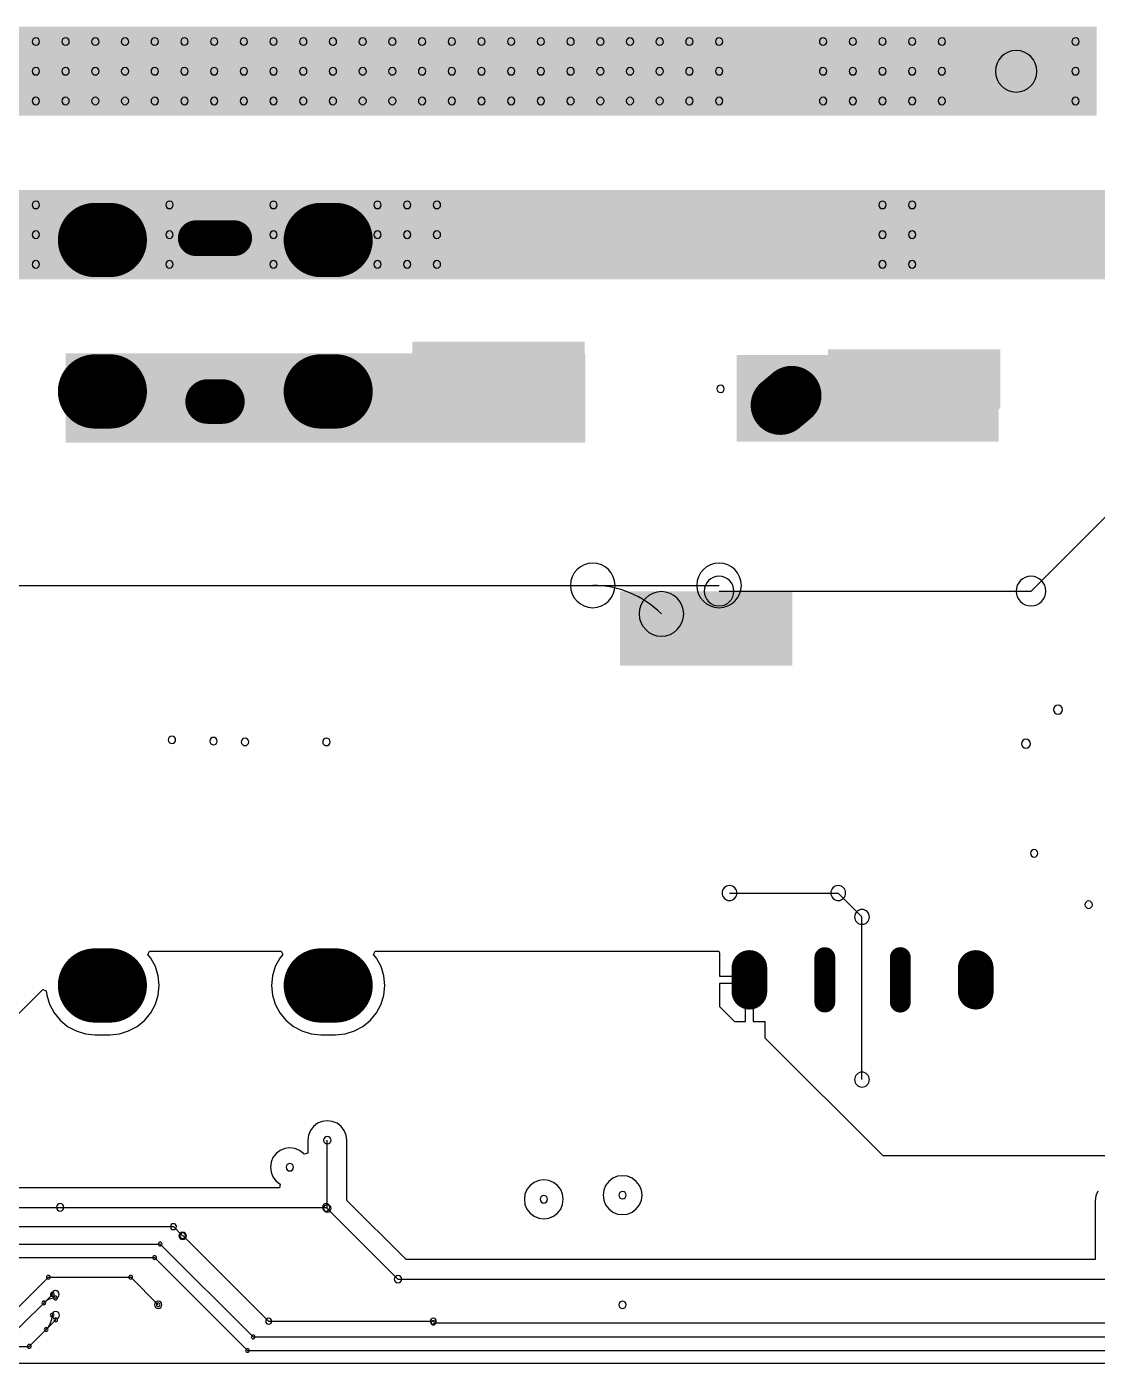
# Model space of a CAD drawing. Header units: inches. Extents: x 32166 to 34772, y 2386 to 4229.
# Drawn here: x 33902.7 to 34058.4, y 3573.2 to 3767.6 of the extents above; entities that cross this region are included whole.
import ezdxf

# ---------------------------------------------------------------- set-up
doc = ezdxf.new("R2010")
doc.units = ezdxf.units.IN
doc.header["$LTSCALE"] = 0.64311
doc.header["$MEASUREMENT"] = 0
for name, color, linetype in [('KEEPOUTLAYER', 6, 'CONTINUOUS'), ('MIDLAYER1', 16, 'CONTINUOUS'), ('MULTILAYER', 9, 'CONTINUOUS')]:
    doc.layers.add(name, color=color, linetype=linetype)

msp = doc.modelspace()

# ---------------------------------------------------------------- linework, layer by layer
at = {"layer": 'KEEPOUTLAYER'}
for p, q in [((34004.92, 3641.58), (34020.73, 3641.58)), ((34020.73, 3641.58), (34024.19, 3638.12)), ((34024.19, 3614.45), (34024.19, 3638.12)), ((32893.17, 3573.19), (34340.37, 3573.19))]:
    msp.add_line(p, q, dxfattribs=at)
for centre, start, end in [((34004.92, 3641.58), 0, 180), ((34004.92, 3641.58), 180, 0), ((34020.73, 3641.58), 0, 180), ((34020.73, 3641.58), 0, 180), ((34020.73, 3641.58), 180, 0), ((34020.73, 3641.58), 180, 0), ((34024.19, 3638.12), 0, 180), ((34024.19, 3638.12), 0, 180), ((34024.19, 3638.12), 180, 0), ((34024.19, 3638.12), 180, 0), ((34024.19, 3614.45), 0, 180), ((34024.19, 3614.45), 180, 0)]:
    msp.add_arc(centre, 1.08, start, end, dxfattribs=at)
at = {"layer": 'MIDLAYER1'}
for p, q in [((34048.77, 3685.51), (34066.7, 3703.44)), ((33851.73, 3686.33), (34003.41, 3686.33)), ((34003.41, 3685.51), (34048.77, 3685.51)), ((33920.32, 3632.66), (33920.55, 3633.15)), ((33920.76, 3632.12), (33920.32, 3632.66)), ((33920.55, 3633.15), (33939.73, 3633.15)), ((33921.42, 3630.88), (33920.76, 3632.12)), ((33939.52, 3632.12), (33938.86, 3630.88)), ((33939.96, 3632.66), (33939.52, 3632.12)), ((33939.73, 3633.15), (33939.96, 3632.66)), ((33953.15, 3632.66), (33953.39, 3633.15)), ((33953.59, 3632.12), (33953.15, 3632.66)), ((33953.39, 3633.15), (34003.37, 3633.15)), ((33954.25, 3630.88), (33953.59, 3632.12)), ((34003.37, 3633.15), (34003.49, 3632.85)), ((34003.49, 3632.85), (34003.49, 3632.85)), ((34003.49, 3632.85), (34003.49, 3632.85)), ((34003.49, 3632.85), (34003.49, 3629.51)), ((33921.83, 3629.54), (33921.42, 3630.88)), ((33921.97, 3628.14), (33921.83, 3629.54)), ((33938.45, 3629.54), (33938.31, 3628.14)), ((33938.86, 3630.88), (33938.45, 3629.54)), ((33954.66, 3629.54), (33954.25, 3630.88)), ((33954.8, 3628.14), (33954.66, 3629.54)), ((34003.49, 3629.51), (34007.81, 3629.51)), ((34007.81, 3629.51), (34007.81, 3628.96)), ((33876.71, 3599.21), (33905.04, 3627.54)), ((33905.04, 3627.54), (33905.56, 3627.35)), ((33921.83, 3626.74), (33921.97, 3628.14)), ((33938.31, 3628.14), (33938.45, 3626.74)), ((33954.66, 3626.74), (33954.8, 3628.14)), ((34007.26, 3628.41), (34003.49, 3628.41)), ((34003.49, 3628.41), (34003.49, 3625.07)), ((34007.26, 3622.91), (34007.26, 3628.41)), ((34007.81, 3628.96), (34008.36, 3628.96)), ((34008.36, 3628.96), (34008.36, 3622.91)), ((33905.56, 3627.35), (33905.62, 3626.74)), ((33905.62, 3626.74), (33906.03, 3625.4)), ((33921.42, 3625.4), (33921.83, 3626.74)), ((33938.45, 3626.74), (33938.86, 3625.4)), ((33954.25, 3625.4), (33954.66, 3626.74)), ((33906.03, 3625.4), (33906.69, 3624.16)), ((33906.69, 3624.16), (33907.58, 3623.08)), ((33919.87, 3623.08), (33920.76, 3624.16)), ((33920.76, 3624.16), (33921.42, 3625.4)), ((33938.86, 3625.4), (33939.52, 3624.16)), ((33939.52, 3624.16), (33940.41, 3623.08)), ((33952.7, 3623.08), (33953.59, 3624.16)), ((33953.59, 3624.16), (33954.25, 3625.4)), ((34003.49, 3625.07), (34005.65, 3622.91)), ((33907.58, 3623.08), (33908.66, 3622.18)), ((33908.66, 3622.18), (33909.9, 3621.52)), ((33917.54, 3621.52), (33918.78, 3622.18)), ((33918.78, 3622.18), (33919.87, 3623.08)), ((33940.41, 3623.08), (33941.5, 3622.18)), ((33941.5, 3622.18), (33942.73, 3621.52)), ((33950.38, 3621.52), (33951.62, 3622.18)), ((33951.62, 3622.18), (33952.7, 3623.08)), ((34005.65, 3622.91), (34007.26, 3622.91)), ((34008.36, 3622.91), (34009.97, 3622.91)), ((34009.97, 3622.91), (34009.97, 3622.91)), ((34009.97, 3622.91), (34009.97, 3622.91)), ((34009.97, 3622.91), (34010.06, 3622.88)), ((34010.06, 3622.88), (34010.06, 3620.54)), ((33909.9, 3621.52), (33911.25, 3621.12)), ((33911.25, 3621.12), (33912.64, 3620.98)), ((33912.64, 3620.98), (33914.8, 3620.98)), ((33914.8, 3620.98), (33916.2, 3621.12)), ((33916.2, 3621.12), (33917.54, 3621.52)), ((33942.73, 3621.52), (33944.08, 3621.12)), ((33944.08, 3621.12), (33945.48, 3620.98)), ((33945.48, 3620.98), (33947.64, 3620.98)), ((33947.64, 3620.98), (33949.03, 3621.12)), ((33949.03, 3621.12), (33950.38, 3621.52)), ((34010.06, 3620.54), (34027.21, 3603.39)), ((33945.01, 3608.09), (33944.42, 3607.64)), ((33945.69, 3608.37), (33945.01, 3608.09)), ((33946.43, 3608.46), (33945.69, 3608.37)), ((33947.16, 3608.37), (33946.43, 3608.46)), ((33947.84, 3608.09), (33947.16, 3608.37)), ((33948.43, 3607.64), (33947.84, 3608.09)), ((33943.69, 3606.37), (33943.59, 3605.63)), ((33943.97, 3607.05), (33943.69, 3606.37)), ((33944.42, 3607.64), (33943.97, 3607.05)), ((33948.88, 3607.05), (33948.43, 3607.64)), ((33949.16, 3606.37), (33948.88, 3607.05)), ((33949.26, 3605.63), (33949.16, 3606.37)), ((33940.25, 3604.44), (33939.57, 3604.15)), ((33940.98, 3604.53), (33940.25, 3604.44)), ((33941.72, 3604.44), (33940.98, 3604.53)), ((33942.4, 3604.15), (33941.72, 3604.44)), ((33943.59, 3605.63), (33943.59, 3603.76)), ((33946.43, 3595.71), (33946.43, 3605.63)), ((33949.26, 3596.88), (33949.26, 3605.63)), ((33938.25, 3602.43), (33938.15, 3601.7)), ((33938.53, 3603.12), (33938.25, 3602.43)), ((33938.98, 3603.7), (33938.53, 3603.12)), ((33939.57, 3604.15), (33938.98, 3603.7)), ((33942.99, 3603.7), (33942.4, 3604.15)), ((33943.07, 3603.59), (33942.99, 3603.7)), ((33943.59, 3603.76), (33943.07, 3603.59)), ((34027.21, 3603.39), (34090.07, 3603.39)), ((33938.15, 3601.7), (33938.25, 3600.97)), ((33938.25, 3600.97), (33938.53, 3600.29)), ((33988.63, 3600.38), (33987.95, 3600.09)), ((33989.37, 3600.47), (33988.63, 3600.38)), ((33990.1, 3600.38), (33989.37, 3600.47)), ((33990.78, 3600.09), (33990.1, 3600.38)), ((33939.48, 3598.7), (33887.48, 3598.7)), ((33938.53, 3600.29), (33938.98, 3599.7)), ((33938.98, 3599.7), (33939.57, 3599.25)), ((33939.59, 3599.24), (33939.48, 3598.7)), ((33939.57, 3599.25), (33939.59, 3599.24)), ((33975.47, 3598.45), (33975.18, 3597.77)), ((33975.92, 3599.04), (33975.47, 3598.45)), ((33976.5, 3599.49), (33975.92, 3599.04)), ((33977.19, 3599.77), (33976.5, 3599.49)), ((33977.92, 3599.87), (33977.19, 3599.77)), ((33978.65, 3599.77), (33977.92, 3599.87)), ((33979.34, 3599.49), (33978.65, 3599.77)), ((33979.92, 3599.04), (33979.34, 3599.49)), ((33980.37, 3598.45), (33979.92, 3599.04)), ((33980.65, 3597.77), (33980.37, 3598.45)), ((33986.63, 3598.37), (33986.53, 3597.64)), ((33986.91, 3599.06), (33986.63, 3598.37)), ((33987.36, 3599.64), (33986.91, 3599.06)), ((33987.95, 3600.09), (33987.36, 3599.64)), ((33991.37, 3599.64), (33990.78, 3600.09)), ((33991.82, 3599.06), (33991.37, 3599.64)), ((33992.1, 3598.37), (33991.82, 3599.06)), ((33992.2, 3597.64), (33992.1, 3598.37)), ((33957.88, 3588.26), (33949.26, 3596.88)), ((33975.18, 3597.77), (33975.09, 3597.04)), ((33975.09, 3597.04), (33975.18, 3596.3)), ((33980.75, 3597.04), (33980.65, 3597.77)), ((33980.65, 3596.3), (33980.75, 3597.04)), ((33986.53, 3597.64), (33986.63, 3596.91)), ((33986.63, 3596.91), (33986.91, 3596.22)), ((33991.82, 3596.22), (33992.1, 3596.91)), ((33992.1, 3596.91), (33992.2, 3597.64)), ((34058.21, 3597.55), (34058.12, 3596.82)), ((34058.12, 3596.82), (34058.12, 3591.46)), ((34058.5, 3598.24), (34058.21, 3597.55)), ((33884.65, 3595.87), (33907.59, 3595.87)), ((33907.59, 3595.87), (33946.26, 3595.87)), ((33946.26, 3595.87), (33946.43, 3595.71)), ((33946.43, 3595.71), (33956.71, 3585.43)), ((33975.18, 3596.3), (33975.47, 3595.62)), ((33975.47, 3595.62), (33975.92, 3595.03)), ((33975.92, 3595.03), (33976.5, 3594.58)), ((33976.5, 3594.58), (33977.19, 3594.3)), ((33978.65, 3594.3), (33979.34, 3594.58)), ((33979.34, 3594.58), (33979.92, 3595.03)), ((33979.92, 3595.03), (33980.37, 3595.62)), ((33980.37, 3595.62), (33980.65, 3596.3)), ((33986.91, 3596.22), (33987.36, 3595.64)), ((33987.36, 3595.64), (33987.95, 3595.19)), ((33987.95, 3595.19), (33988.63, 3594.9)), ((33988.63, 3594.9), (33989.37, 3594.81)), ((33989.37, 3594.81), (33990.1, 3594.9)), ((33990.1, 3594.9), (33990.78, 3595.19)), ((33990.78, 3595.19), (33991.37, 3595.64)), ((33991.37, 3595.64), (33991.82, 3596.22)), ((33832.68, 3593.06), (33924.05, 3593.06)), ((33924.05, 3593.06), (33925.39, 3591.72)), ((33977.19, 3594.3), (33977.92, 3594.2)), ((33977.92, 3594.2), (33978.65, 3594.3)), ((33925.43, 3591.77), (33937.9, 3579.3)), ((34058.12, 3591.46), (34058.12, 3590.19)), ((33831.48, 3590.53), (33922.13, 3590.53)), ((33922.13, 3590.53), (33935.64, 3577.02)), ((34058.12, 3590.19), (34058.12, 3588.26)), ((33830.67, 3588.56), (33921.32, 3588.56)), ((33921.32, 3588.56), (33934.83, 3575.06)), ((34058.12, 3588.26), (33957.88, 3588.26)), ((33900.22, 3580.06), (33905.86, 3585.7)), ((33905.86, 3585.7), (33917.84, 3585.7)), ((33917.84, 3585.7), (33921.84, 3581.7)), ((33956.71, 3585.43), (34069.94, 3585.43)), ((33900.84, 3577.61), (33906.44, 3583.21)), ((33903.09, 3575.65), (33906.94, 3579.5)), ((33937.9, 3579.3), (33961.85, 3579.3)), ((33961.85, 3579.08), (34228.11, 3579.08)), ((33935.64, 3577.02), (34065.31, 3577.02)), ((33782.47, 3575.65), (33903.09, 3575.65)), ((33934.83, 3575.06), (34239.77, 3575.06))]:
    msp.add_line(p, q, dxfattribs=at)
for points, const_width in [([(33912.64, 3736.57), (33914.8, 3736.57)], 10.8), ([(33945.48, 3736.57), (33947.64, 3736.57)], 10.8), ([(33932.9, 3736.83), (33927.29, 3736.83)], 5.18), ([(33912.64, 3714.54), (33914.8, 3714.54)], 10.8), ([(33945.48, 3714.54), (33947.64, 3714.54)], 10.8), ([(34013.98, 3713.93), (34012.32, 3712.54)], 8.64), ([(33931.18, 3713.07), (33929.02, 3713.07)], 6.48), ([(33912.64, 3628.14), (33914.8, 3628.14)], 10.8), ([(33945.48, 3628.14), (33947.64, 3628.14)], 10.8), ([(34018.79, 3632.2), (34018.79, 3625.72)], 3.02), ([(34029.76, 3632.2), (34029.76, 3625.72)], 3.02), ([(34007.81, 3630.69), (34007.81, 3627.23)], 5.18), ([(34040.73, 3630.69), (34040.73, 3627.23)], 5.18)]:
    msp.add_lwpolyline(points, dxfattribs=dict(at, const_width=const_width))
for points, const_width in [([(33915.34, 3736.57, 1), (33909.94, 3736.57, 1)], 5.4), ([(33917.5, 3736.57, 1), (33912.1, 3736.57, 1)], 5.4), ([(33948.18, 3736.57, 1), (33942.78, 3736.57, 1)], 5.4), ([(33950.34, 3736.57, 1), (33944.94, 3736.57, 1)], 5.4), ([(33927.29, 3738.13, 1), (33927.29, 3735.54, 1)], 2.59), ([(33932.9, 3738.13, 1), (33932.9, 3735.54, 1)], 2.59), ([(33915.34, 3714.54, 1), (33909.94, 3714.54, 1)], 5.4), ([(33917.5, 3714.54, 1), (33912.1, 3714.54, 1)], 5.4), ([(33948.18, 3714.54, 1), (33942.78, 3714.54, 1)], 5.4), ([(33950.34, 3714.54, 1), (33944.94, 3714.54, 1)], 5.4), ([(34012.59, 3715.59, 1), (34015.37, 3712.28, 1)], 4.32), ([(33929.02, 3714.69, 1), (33929.02, 3711.45, 1)], 3.24), ([(33931.18, 3714.69, 1), (33931.18, 3711.45, 1)], 3.24), ([(34010.93, 3714.2, 1), (34013.71, 3710.89, 1)], 4.32), ([(33915.34, 3628.14, 1), (33909.94, 3628.14, 1)], 5.4), ([(33917.5, 3628.14, 1), (33912.1, 3628.14, 1)], 5.4), ([(33948.18, 3628.14, 1), (33942.78, 3628.14, 1)], 5.4), ([(33950.34, 3628.14, 1), (33944.94, 3628.14, 1)], 5.4), ([(34018.03, 3632.2, 1), (34019.54, 3632.2, 1)], 1.51), ([(34029, 3632.2, 1), (34030.52, 3632.2, 1)], 1.51), ([(34006.52, 3630.69, 1), (34009.11, 3630.69, 1)], 2.59), ([(34039.44, 3630.69, 1), (34042.03, 3630.69, 1)], 2.59), ([(34006.52, 3627.23, 1), (34009.11, 3627.23, 1)], 2.59), ([(34039.44, 3627.23, 1), (34042.03, 3627.23, 1)], 2.59), ([(34018.03, 3625.72, 1), (34019.54, 3625.72, 1)], 1.51), ([(34029, 3625.72, 1), (34030.52, 3625.72, 1)], 1.51)]:
    msp.add_lwpolyline(points, format="xyb", close=True, dxfattribs=dict(at, const_width=const_width))
for centre, radius, start, end in [((33904.05, 3765.43), 0.54, 0, 180), ((33908.37, 3765.43), 0.54, 0, 180), ((33912.69, 3765.43), 0.54, 0, 180), ((33917.01, 3765.43), 0.54, 0, 180), ((33921.33, 3765.43), 0.54, 0, 180), ((33925.65, 3765.43), 0.54, 0, 180), ((33929.97, 3765.43), 0.54, 0, 180), ((33934.29, 3765.43), 0.54, 0, 180), ((33938.61, 3765.43), 0.54, 0, 180), ((33942.93, 3765.43), 0.54, 0, 180), ((33947.25, 3765.43), 0.54, 0, 180), ((33951.57, 3765.43), 0.54, 0, 180), ((33955.89, 3765.43), 0.54, 0, 180), ((33960.21, 3765.43), 0.54, 0, 180), ((33964.53, 3765.43), 0.54, 0, 180), ((33968.85, 3765.43), 0.54, 0, 180), ((33973.17, 3765.43), 0.54, 0, 180), ((33977.49, 3765.43), 0.54, 0, 180), ((33981.81, 3765.43), 0.54, 0, 180), ((33986.13, 3765.43), 0.54, 0, 180), ((33990.45, 3765.43), 0.54, 0, 180), ((33994.77, 3765.43), 0.54, 0, 180), ((33999.09, 3765.43), 0.54, 0, 180), ((34003.41, 3765.43), 0.54, 0, 180), ((34018.53, 3765.43), 0.54, 0, 180), ((34022.85, 3765.43), 0.54, 0, 180), ((34027.17, 3765.43), 0.54, 0, 180), ((34031.49, 3765.43), 0.54, 0, 180), ((34035.81, 3765.43), 0.54, 0, 180), ((34055.25, 3765.43), 0.54, 0, 180), ((33904.05, 3765.43), 0.54, 180, 0), ((33908.37, 3765.43), 0.54, 180, 0), ((33912.69, 3765.43), 0.54, 180, 0), ((33917.01, 3765.43), 0.54, 180, 0), ((33921.33, 3765.43), 0.54, 180, 0), ((33925.65, 3765.43), 0.54, 180, 0), ((33929.97, 3765.43), 0.54, 180, 0), ((33934.29, 3765.43), 0.54, 180, 0), ((33938.61, 3765.43), 0.54, 180, 0), ((33942.93, 3765.43), 0.54, 180, 0), ((33947.25, 3765.43), 0.54, 180, 0), ((33951.57, 3765.43), 0.54, 180, 0), ((33955.89, 3765.43), 0.54, 180, 0), ((33960.21, 3765.43), 0.54, 180, 0), ((33964.53, 3765.43), 0.54, 180, 0), ((33968.85, 3765.43), 0.54, 180, 0), ((33973.17, 3765.43), 0.54, 180, 0), ((33977.49, 3765.43), 0.54, 180, 0), ((33981.81, 3765.43), 0.54, 180, 0), ((33986.13, 3765.43), 0.54, 180, 0), ((33990.45, 3765.43), 0.54, 180, 0), ((33994.77, 3765.43), 0.54, 180, 0), ((33999.09, 3765.43), 0.54, 180, 0), ((34003.41, 3765.43), 0.54, 180, 0), ((34018.53, 3765.43), 0.54, 180, 0), ((34022.85, 3765.43), 0.54, 180, 0), ((34027.17, 3765.43), 0.54, 180, 0), ((34031.49, 3765.43), 0.54, 180, 0), ((34035.81, 3765.43), 0.54, 180, 0), ((34046.61, 3761.11), 3.02, 0, 180), ((34055.25, 3765.43), 0.54, 180, 0), ((33904.05, 3761.11), 0.54, 0, 180), ((33908.37, 3761.11), 0.54, 0, 180), ((33912.69, 3761.11), 0.54, 0, 180), ((33917.01, 3761.11), 0.54, 0, 180), ((33921.33, 3761.11), 0.54, 0, 180), ((33925.65, 3761.11), 0.54, 0, 180), ((33929.97, 3761.11), 0.54, 0, 180), ((33934.29, 3761.11), 0.54, 0, 180), ((33938.61, 3761.11), 0.54, 0, 180), ((33942.93, 3761.11), 0.54, 0, 180), ((33947.25, 3761.11), 0.54, 0, 180), ((33951.57, 3761.11), 0.54, 0, 180), ((33955.89, 3761.11), 0.54, 0, 180), ((33960.21, 3761.11), 0.54, 0, 180), ((33964.53, 3761.11), 0.54, 0, 180), ((33968.85, 3761.11), 0.54, 0, 180), ((33973.17, 3761.11), 0.54, 0, 180), ((33977.49, 3761.11), 0.54, 0, 180), ((33981.81, 3761.11), 0.54, 0, 180), ((33986.13, 3761.11), 0.54, 0, 180), ((33990.45, 3761.11), 0.54, 0, 180), ((33994.77, 3761.11), 0.54, 0, 180), ((33999.09, 3761.11), 0.54, 0, 180), ((34003.41, 3761.11), 0.54, 0, 180), ((34018.53, 3761.11), 0.54, 0, 180), ((34022.85, 3761.11), 0.54, 0, 180), ((34027.17, 3761.11), 0.54, 0, 180), ((34031.49, 3761.11), 0.54, 0, 180), ((34035.81, 3761.11), 0.54, 0, 180), ((34055.25, 3761.11), 0.54, 0, 180), ((33904.05, 3761.11), 0.54, 180, 0), ((33908.37, 3761.11), 0.54, 180, 0), ((33912.69, 3761.11), 0.54, 180, 0), ((33917.01, 3761.11), 0.54, 180, 0), ((33921.33, 3761.11), 0.54, 180, 0), ((33925.65, 3761.11), 0.54, 180, 0), ((33929.97, 3761.11), 0.54, 180, 0), ((33934.29, 3761.11), 0.54, 180, 0), ((33938.61, 3761.11), 0.54, 180, 0), ((33942.93, 3761.11), 0.54, 180, 0), ((33947.25, 3761.11), 0.54, 180, 0), ((33951.57, 3761.11), 0.54, 180, 0), ((33955.89, 3761.11), 0.54, 180, 0), ((33960.21, 3761.11), 0.54, 180, 0), ((33964.53, 3761.11), 0.54, 180, 0), ((33968.85, 3761.11), 0.54, 180, 0), ((33973.17, 3761.11), 0.54, 180, 0), ((33977.49, 3761.11), 0.54, 180, 0), ((33981.81, 3761.11), 0.54, 180, 0), ((33986.13, 3761.11), 0.54, 180, 0), ((33990.45, 3761.11), 0.54, 180, 0), ((33994.77, 3761.11), 0.54, 180, 0), ((33999.09, 3761.11), 0.54, 180, 0), ((34003.41, 3761.11), 0.54, 180, 0), ((34018.53, 3761.11), 0.54, 180, 0), ((34022.85, 3761.11), 0.54, 180, 0), ((34027.17, 3761.11), 0.54, 180, 0), ((34031.49, 3761.11), 0.54, 180, 0), ((34035.81, 3761.11), 0.54, 180, 0), ((34046.61, 3761.11), 3.02, 180, 0), ((34055.25, 3761.11), 0.54, 180, 0), ((33904.05, 3756.79), 0.54, 0, 180), ((33904.05, 3756.79), 0.54, 180, 0), ((33908.37, 3756.79), 0.54, 0, 180), ((33908.37, 3756.79), 0.54, 180, 0), ((33912.69, 3756.79), 0.54, 0, 180), ((33912.69, 3756.79), 0.54, 180, 0), ((33917.01, 3756.79), 0.54, 0, 180), ((33917.01, 3756.79), 0.54, 180, 0), ((33921.33, 3756.79), 0.54, 0, 180), ((33921.33, 3756.79), 0.54, 180, 0), ((33925.65, 3756.79), 0.54, 0, 180), ((33925.65, 3756.79), 0.54, 180, 0), ((33929.97, 3756.79), 0.54, 0, 180), ((33929.97, 3756.79), 0.54, 180, 0), ((33934.29, 3756.79), 0.54, 0, 180), ((33934.29, 3756.79), 0.54, 180, 0), ((33938.61, 3756.79), 0.54, 0, 180), ((33938.61, 3756.79), 0.54, 180, 0), ((33942.93, 3756.79), 0.54, 0, 180), ((33942.93, 3756.79), 0.54, 180, 0), ((33947.25, 3756.79), 0.54, 0, 180), ((33947.25, 3756.79), 0.54, 180, 0), ((33951.57, 3756.79), 0.54, 0, 180), ((33951.57, 3756.79), 0.54, 180, 0), ((33955.89, 3756.79), 0.54, 0, 180), ((33955.89, 3756.79), 0.54, 180, 0), ((33960.21, 3756.79), 0.54, 0, 180), ((33960.21, 3756.79), 0.54, 180, 0), ((33964.53, 3756.79), 0.54, 0, 180), ((33964.53, 3756.79), 0.54, 180, 0), ((33968.85, 3756.79), 0.54, 0, 180), ((33968.85, 3756.79), 0.54, 180, 0), ((33973.17, 3756.79), 0.54, 0, 180), ((33973.17, 3756.79), 0.54, 180, 0), ((33977.49, 3756.79), 0.54, 0, 180), ((33977.49, 3756.79), 0.54, 180, 0), ((33981.81, 3756.79), 0.54, 0, 180), ((33981.81, 3756.79), 0.54, 180, 0), ((33986.13, 3756.79), 0.54, 0, 180), ((33986.13, 3756.79), 0.54, 180, 0), ((33990.45, 3756.79), 0.54, 0, 180), ((33990.45, 3756.79), 0.54, 180, 0), ((33994.77, 3756.79), 0.54, 0, 180), ((33994.77, 3756.79), 0.54, 180, 0), ((33999.09, 3756.79), 0.54, 0, 180), ((33999.09, 3756.79), 0.54, 180, 0), ((34003.41, 3756.79), 0.54, 0, 180), ((34003.41, 3756.79), 0.54, 180, 0), ((34018.53, 3756.79), 0.54, 0, 180), ((34018.53, 3756.79), 0.54, 180, 0), ((34022.85, 3756.79), 0.54, 0, 180), ((34022.85, 3756.79), 0.54, 180, 0), ((34027.17, 3756.79), 0.54, 0, 180), ((34027.17, 3756.79), 0.54, 180, 0), ((34031.49, 3756.79), 0.54, 0, 180), ((34031.49, 3756.79), 0.54, 180, 0), ((34035.81, 3756.79), 0.54, 0, 180), ((34035.81, 3756.79), 0.54, 180, 0), ((34055.25, 3756.79), 0.54, 0, 180), ((34055.25, 3756.79), 0.54, 180, 0), ((33904.05, 3741.67), 0.54, 0, 180), ((33923.49, 3741.67), 0.54, 0, 180), ((33938.61, 3741.67), 0.54, 0, 180), ((33953.73, 3741.67), 0.54, 0, 180), ((33958.05, 3741.67), 0.54, 0, 180), ((33962.37, 3741.67), 0.54, 0, 180), ((34027.17, 3741.67), 0.54, 0, 180), ((34031.49, 3741.67), 0.54, 0, 180), ((33904.05, 3741.67), 0.54, 180, 0), ((33923.49, 3741.67), 0.54, 180, 0), ((33938.61, 3741.67), 0.54, 180, 0), ((33953.73, 3741.67), 0.54, 180, 0), ((33958.05, 3741.67), 0.54, 180, 0), ((33962.37, 3741.67), 0.54, 180, 0), ((34027.17, 3741.67), 0.54, 180, 0), ((34031.49, 3741.67), 0.54, 180, 0), ((33904.05, 3737.35), 0.54, 0, 180), ((33904.05, 3737.35), 0.54, 180, 0), ((33923.49, 3737.35), 0.54, 0, 180), ((33923.49, 3737.35), 0.54, 180, 0), ((33938.61, 3737.35), 0.54, 0, 180), ((33938.61, 3737.35), 0.54, 180, 0), ((33953.73, 3737.35), 0.54, 0, 180), ((33953.73, 3737.35), 0.54, 180, 0), ((33958.05, 3737.35), 0.54, 0, 180), ((33958.05, 3737.35), 0.54, 180, 0), ((33962.37, 3737.35), 0.54, 0, 180), ((33962.37, 3737.35), 0.54, 180, 0), ((34027.17, 3737.35), 0.54, 0, 180), ((34027.17, 3737.35), 0.54, 180, 0), ((34031.49, 3737.35), 0.54, 0, 180), ((34031.49, 3737.35), 0.54, 180, 0), ((33904.05, 3733.03), 0.54, 0, 180), ((33904.05, 3733.03), 0.54, 180, 0), ((33923.49, 3733.03), 0.54, 0, 180), ((33923.49, 3733.03), 0.54, 180, 0), ((33938.61, 3733.03), 0.54, 0, 180), ((33938.61, 3733.03), 0.54, 180, 0), ((33953.73, 3733.03), 0.54, 0, 180), ((33953.73, 3733.03), 0.54, 180, 0), ((33958.05, 3733.03), 0.54, 0, 180), ((33958.05, 3733.03), 0.54, 180, 0), ((33962.37, 3733.03), 0.54, 0, 180), ((33962.37, 3733.03), 0.54, 180, 0), ((34027.17, 3733.03), 0.54, 0, 180), ((34027.17, 3733.03), 0.54, 180, 0), ((34031.49, 3733.03), 0.54, 0, 180), ((34031.49, 3733.03), 0.54, 180, 0), ((34003.62, 3714.93), 0.54, 0, 180), ((34003.62, 3714.93), 0.54, 180, 0), ((33985.04, 3686.33), 3.24, 0, 180), ((34003.41, 3686.33), 3.24, 0, 180), ((33985.04, 3686.33), 3.24, 180, 0), ((33985.04, 3672.21), 14.12, 45, 90), ((34003.41, 3686.33), 3.24, 180, 0), ((34003.41, 3685.51), 2.16, 0, 180), ((34048.77, 3685.51), 2.16, 0, 180), ((34048.77, 3685.51), 2.16, 0, 180), ((33995.02, 3682.19), 3.24, 0, 180), ((34003.41, 3685.51), 2.16, 180, 0), ((34048.77, 3685.51), 2.16, 180, 0), ((34048.77, 3685.51), 2.16, 180, 0), ((33995.02, 3682.19), 3.24, 180, 0), ((34052.7, 3668.27), 0.648, 0, 180), ((34052.7, 3668.27), 0.648, 180, 0), ((33923.83, 3663.87), 0.54, 0, 180), ((33923.83, 3663.87), 0.54, 180, 0), ((33929.88, 3663.69), 0.54, 0, 180), ((33929.88, 3663.69), 0.54, 180, 0), ((33934.46, 3663.56), 0.54, 0, 180), ((33934.46, 3663.56), 0.54, 180, 0), ((33946.3, 3663.56), 0.54, 0, 180), ((33946.3, 3663.56), 0.54, 180, 0), ((34048.03, 3663.3), 0.648, 0, 180), ((34048.03, 3663.3), 0.648, 180, 0), ((34049.24, 3647.36), 0.54, 0, 180), ((34049.24, 3647.36), 0.54, 180, 0), ((34057.15, 3639.89), 0.54, 0, 180), ((34057.15, 3639.89), 0.54, 180, 0), ((33946.43, 3605.63), 0.54, 0, 180), ((33946.43, 3605.63), 0.54, 0, 180), ((33946.43, 3605.63), 0.54, 180, 0), ((33946.43, 3605.63), 0.54, 180, 0), ((33940.98, 3601.7), 0.54, 0, 180), ((33940.98, 3601.7), 0.54, 180, 0), ((33907.59, 3595.87), 0.54, 0, 180), ((33907.59, 3595.87), 0.54, 0, 180), ((33946.26, 3595.87), 0.54, 0, 180), ((33946.26, 3595.87), 0.54, 0, 180), ((33977.92, 3597.04), 0.54, 0, 180), ((33977.92, 3597.04), 0.54, 180, 0), ((33989.37, 3597.64), 0.54, 0, 180), ((33989.37, 3597.64), 0.54, 180, 0), ((33907.59, 3595.87), 0.54, 180, 0), ((33907.59, 3595.87), 0.54, 180, 0), ((33946.26, 3595.87), 0.54, 180, 0), ((33946.26, 3595.87), 0.54, 180, 0), ((33946.43, 3595.71), 0.54, 0, 180), ((33946.43, 3595.71), 0.54, 0, 180), ((33946.43, 3595.71), 0.54, 0, 180), ((33946.43, 3595.71), 0.54, 180, 0), ((33946.43, 3595.71), 0.54, 180, 0), ((33946.43, 3595.71), 0.54, 180, 0), ((33924.05, 3593.06), 0.432, 0, 180), ((33924.05, 3593.06), 0.432, 0, 180), ((33924.05, 3593.06), 0.432, 180, 0), ((33924.05, 3593.06), 0.432, 180, 0), ((33922.13, 3590.53), 0.274, 0, 180), ((33922.13, 3590.53), 0.274, 0, 180), ((33925.39, 3591.72), 0.54, 0, 180), ((33925.39, 3591.72), 0.54, 180, 0), ((33925.39, 3591.72), 0.432, 0, 180), ((33925.39, 3591.72), 0.432, 180, 0), ((33925.43, 3591.77), 0.432, 0, 180), ((33925.43, 3591.77), 0.432, 180, 0), ((33921.32, 3588.56), 0.274, 0, 180), ((33921.32, 3588.56), 0.274, 0, 180), ((33922.13, 3590.53), 0.274, 180, 0), ((33922.13, 3590.53), 0.274, 180, 0), ((33921.32, 3588.56), 0.274, 180, 0), ((33921.32, 3588.56), 0.274, 180, 0), ((33905.86, 3585.7), 0.274, 0, 180), ((33905.86, 3585.7), 0.274, 0, 180), ((33905.86, 3585.7), 0.274, 180, 0), ((33905.86, 3585.7), 0.274, 180, 0), ((33917.84, 3585.7), 0.274, 0, 180), ((33917.84, 3585.7), 0.274, 0, 180), ((33917.84, 3585.7), 0.274, 180, 0), ((33917.84, 3585.7), 0.274, 180, 0), ((33956.71, 3585.43), 0.54, 0, 180), ((33956.71, 3585.43), 0.54, 0, 180), ((33956.71, 3585.43), 0.54, 180, 0), ((33956.71, 3585.43), 0.54, 180, 0), ((33906.44, 3583.21), 0.274, 0, 180), ((33906.44, 3583.21), 0.274, 180, 0), ((33906.9, 3583.21), 0.54, 0, 180), ((33906.9, 3583.21), 0.54, 180, 0), ((33906.9, 3582.68), 0.274, 0, 180), ((33906.9, 3582.68), 0.274, 0, 180), ((33905.21, 3581.98), 0.274, 0, 180), ((33905.21, 3581.98), 0.274, 0, 180), ((33905.21, 3581.98), 0.274, 180, 0), ((33905.21, 3581.98), 0.274, 180, 0), ((33906.9, 3580.29), 2.39, 90.0002, 135.0002), ((33906.9, 3580.29), 2.39, 90.0002, 135.0002), ((33906.9, 3582.68), 0.274, 180, 0), ((33906.9, 3582.68), 0.274, 180, 0), ((33921.84, 3581.7), 0.54, 0, 180), ((33921.84, 3581.7), 0.54, 180, 0), ((33921.84, 3581.7), 0.274, 0, 180), ((33921.84, 3581.7), 0.274, 180, 0), ((33989.36, 3581.7), 0.54, 0, 180), ((33989.36, 3581.7), 0.54, 180, 0), ((33903.46, 3580.19), 2.95, 315.0001, 0.0001), ((33903.46, 3580.19), 2.95, 315.0001, 0.0001), ((33906.41, 3580.19), 0.274, 0, 180), ((33906.41, 3580.19), 0.274, 0, 180), ((33906.41, 3580.19), 0.274, 180, 0), ((33906.41, 3580.19), 0.274, 180, 0), ((33906.94, 3580.19), 0.54, 0, 180), ((33906.94, 3580.19), 0.54, 180, 0), ((33906.94, 3579.5), 0.274, 0, 180), ((33906.94, 3579.5), 0.274, 180, 0), ((33937.9, 3579.3), 0.432, 0, 180), ((33937.9, 3579.3), 0.432, 0, 180), ((33937.9, 3579.3), 0.432, 180, 0), ((33937.9, 3579.3), 0.432, 180, 0), ((33961.85, 3579.3), 0.432, 0, 180), ((33961.85, 3579.3), 0.432, 180, 0), ((33961.85, 3579.08), 0.324, 0, 180), ((33961.85, 3579.08), 0.324, 180, 0), ((33905.55, 3578.1), 0.274, 0, 180), ((33905.55, 3578.1), 0.274, 0, 180), ((33905.55, 3578.1), 0.274, 180, 0), ((33905.55, 3578.1), 0.274, 180, 0), ((33935.64, 3577.02), 0.274, 0, 180), ((33935.64, 3577.02), 0.274, 0, 180), ((33935.64, 3577.02), 0.274, 180, 0), ((33935.64, 3577.02), 0.274, 180, 0), ((33903.09, 3575.65), 0.274, 0, 180), ((33903.09, 3575.65), 0.274, 0, 180), ((33903.09, 3575.65), 0.274, 180, 0), ((33903.09, 3575.65), 0.274, 180, 0), ((33934.83, 3575.06), 0.274, 0, 180), ((33934.83, 3575.06), 0.274, 0, 180), ((33934.83, 3575.06), 0.274, 180, 0), ((33934.83, 3575.06), 0.274, 180, 0)]:
    msp.add_arc(centre, radius, start, end, dxfattribs=at)
for points in [[(33618.93, 3754.63), (34058.31, 3754.63), (33618.93, 3767.59), (34058.31, 3767.59)], [(33519.57, 3730.87), (34104.93, 3730.87), (33519.57, 3743.83), (34104.93, 3743.83)], [(33983.84, 3721.76), (33958.78, 3721.76), (33983.84, 3710.96), (33958.78, 3710.96)], [(33908.37, 3707.11), (33983.97, 3707.11), (33908.37, 3720.07), (33983.97, 3720.07)], [(34005.96, 3707.24), (34044.06, 3707.24), (34005.96, 3719.85), (34044.06, 3719.85)], [(34044.32, 3720.68), (34019.26, 3720.68), (34044.32, 3712.04), (34019.26, 3712.04)], [(33989.02, 3674.67), (34014.08, 3674.67), (33989.02, 3685.47), (34014.08, 3685.47)]]:
    msp.add_solid(points, dxfattribs=at)
at = {"layer": 'MULTILAYER'}
for points, const_width in [([(33912.64, 3736.57), (33914.8, 3736.57)], 10.8), ([(33945.48, 3736.57), (33947.64, 3736.57)], 10.8), ([(33932.9, 3736.83), (33927.29, 3736.83)], 5.18), ([(33912.64, 3714.54), (33914.8, 3714.54)], 10.8), ([(33945.48, 3714.54), (33947.64, 3714.54)], 10.8), ([(34013.98, 3713.93), (34012.32, 3712.54)], 8.64), ([(33931.18, 3713.07), (33929.02, 3713.07)], 6.48), ([(33912.64, 3628.14), (33914.8, 3628.14)], 10.8), ([(33945.48, 3628.14), (33947.64, 3628.14)], 10.8), ([(34018.79, 3632.2), (34018.79, 3625.72)], 3.02), ([(34029.76, 3632.2), (34029.76, 3625.72)], 3.02), ([(34007.81, 3630.69), (34007.81, 3627.23)], 5.18), ([(34040.73, 3630.69), (34040.73, 3627.23)], 5.18)]:
    msp.add_lwpolyline(points, dxfattribs=dict(at, const_width=const_width))
for points, const_width in [([(33915.34, 3736.57, 1), (33909.94, 3736.57, 1)], 5.4), ([(33917.5, 3736.57, 1), (33912.1, 3736.57, 1)], 5.4), ([(33948.18, 3736.57, 1), (33942.78, 3736.57, 1)], 5.4), ([(33950.34, 3736.57, 1), (33944.94, 3736.57, 1)], 5.4), ([(33927.29, 3738.13, 1), (33927.29, 3735.54, 1)], 2.59), ([(33932.9, 3738.13, 1), (33932.9, 3735.54, 1)], 2.59), ([(33915.34, 3714.54, 1), (33909.94, 3714.54, 1)], 5.4), ([(33917.5, 3714.54, 1), (33912.1, 3714.54, 1)], 5.4), ([(33948.18, 3714.54, 1), (33942.78, 3714.54, 1)], 5.4), ([(33950.34, 3714.54, 1), (33944.94, 3714.54, 1)], 5.4), ([(34012.59, 3715.59, 1), (34015.37, 3712.28, 1)], 4.32), ([(33929.02, 3714.69, 1), (33929.02, 3711.45, 1)], 3.24), ([(33931.18, 3714.69, 1), (33931.18, 3711.45, 1)], 3.24), ([(34010.93, 3714.2, 1), (34013.71, 3710.89, 1)], 4.32), ([(33915.34, 3628.14, 1), (33909.94, 3628.14, 1)], 5.4), ([(33917.5, 3628.14, 1), (33912.1, 3628.14, 1)], 5.4), ([(33948.18, 3628.14, 1), (33942.78, 3628.14, 1)], 5.4), ([(33950.34, 3628.14, 1), (33944.94, 3628.14, 1)], 5.4), ([(34018.03, 3632.2, 1), (34019.54, 3632.2, 1)], 1.51), ([(34029, 3632.2, 1), (34030.52, 3632.2, 1)], 1.51), ([(34006.52, 3630.69, 1), (34009.11, 3630.69, 1)], 2.59), ([(34039.44, 3630.69, 1), (34042.03, 3630.69, 1)], 2.59), ([(34006.52, 3627.23, 1), (34009.11, 3627.23, 1)], 2.59), ([(34039.44, 3627.23, 1), (34042.03, 3627.23, 1)], 2.59), ([(34018.03, 3625.72, 1), (34019.54, 3625.72, 1)], 1.51), ([(34029, 3625.72, 1), (34030.52, 3625.72, 1)], 1.51)]:
    msp.add_lwpolyline(points, format="xyb", close=True, dxfattribs=dict(at, const_width=const_width))
for centre, radius, start, end in [((33904.05, 3765.43), 0.54, 0, 180), ((33908.37, 3765.43), 0.54, 0, 180), ((33912.69, 3765.43), 0.54, 0, 180), ((33917.01, 3765.43), 0.54, 0, 180), ((33921.33, 3765.43), 0.54, 0, 180), ((33925.65, 3765.43), 0.54, 0, 180), ((33929.97, 3765.43), 0.54, 0, 180), ((33934.29, 3765.43), 0.54, 0, 180), ((33938.61, 3765.43), 0.54, 0, 180), ((33942.93, 3765.43), 0.54, 0, 180), ((33947.25, 3765.43), 0.54, 0, 180), ((33951.57, 3765.43), 0.54, 0, 180), ((33955.89, 3765.43), 0.54, 0, 180), ((33960.21, 3765.43), 0.54, 0, 180), ((33964.53, 3765.43), 0.54, 0, 180), ((33968.85, 3765.43), 0.54, 0, 180), ((33973.17, 3765.43), 0.54, 0, 180), ((33977.49, 3765.43), 0.54, 0, 180), ((33981.81, 3765.43), 0.54, 0, 180), ((33986.13, 3765.43), 0.54, 0, 180), ((33990.45, 3765.43), 0.54, 0, 180), ((33994.77, 3765.43), 0.54, 0, 180), ((33999.09, 3765.43), 0.54, 0, 180), ((34003.41, 3765.43), 0.54, 0, 180), ((34018.53, 3765.43), 0.54, 0, 180), ((34022.85, 3765.43), 0.54, 0, 180), ((34027.17, 3765.43), 0.54, 0, 180), ((34031.49, 3765.43), 0.54, 0, 180), ((34035.81, 3765.43), 0.54, 0, 180), ((34055.25, 3765.43), 0.54, 0, 180), ((33904.05, 3765.43), 0.54, 180, 0), ((33908.37, 3765.43), 0.54, 180, 0), ((33912.69, 3765.43), 0.54, 180, 0), ((33917.01, 3765.43), 0.54, 180, 0), ((33921.33, 3765.43), 0.54, 180, 0), ((33925.65, 3765.43), 0.54, 180, 0), ((33929.97, 3765.43), 0.54, 180, 0), ((33934.29, 3765.43), 0.54, 180, 0), ((33938.61, 3765.43), 0.54, 180, 0), ((33942.93, 3765.43), 0.54, 180, 0), ((33947.25, 3765.43), 0.54, 180, 0), ((33951.57, 3765.43), 0.54, 180, 0), ((33955.89, 3765.43), 0.54, 180, 0), ((33960.21, 3765.43), 0.54, 180, 0), ((33964.53, 3765.43), 0.54, 180, 0), ((33968.85, 3765.43), 0.54, 180, 0), ((33973.17, 3765.43), 0.54, 180, 0), ((33977.49, 3765.43), 0.54, 180, 0), ((33981.81, 3765.43), 0.54, 180, 0), ((33986.13, 3765.43), 0.54, 180, 0), ((33990.45, 3765.43), 0.54, 180, 0), ((33994.77, 3765.43), 0.54, 180, 0), ((33999.09, 3765.43), 0.54, 180, 0), ((34003.41, 3765.43), 0.54, 180, 0), ((34018.53, 3765.43), 0.54, 180, 0), ((34022.85, 3765.43), 0.54, 180, 0), ((34027.17, 3765.43), 0.54, 180, 0), ((34031.49, 3765.43), 0.54, 180, 0), ((34035.81, 3765.43), 0.54, 180, 0), ((34046.61, 3761.11), 3.02, 0, 180), ((34055.25, 3765.43), 0.54, 180, 0), ((33904.05, 3761.11), 0.54, 0, 180), ((33908.37, 3761.11), 0.54, 0, 180), ((33912.69, 3761.11), 0.54, 0, 180), ((33917.01, 3761.11), 0.54, 0, 180), ((33921.33, 3761.11), 0.54, 0, 180), ((33925.65, 3761.11), 0.54, 0, 180), ((33929.97, 3761.11), 0.54, 0, 180), ((33934.29, 3761.11), 0.54, 0, 180), ((33938.61, 3761.11), 0.54, 0, 180), ((33942.93, 3761.11), 0.54, 0, 180), ((33947.25, 3761.11), 0.54, 0, 180), ((33951.57, 3761.11), 0.54, 0, 180), ((33955.89, 3761.11), 0.54, 0, 180), ((33960.21, 3761.11), 0.54, 0, 180), ((33964.53, 3761.11), 0.54, 0, 180), ((33968.85, 3761.11), 0.54, 0, 180), ((33973.17, 3761.11), 0.54, 0, 180), ((33977.49, 3761.11), 0.54, 0, 180), ((33981.81, 3761.11), 0.54, 0, 180), ((33986.13, 3761.11), 0.54, 0, 180), ((33990.45, 3761.11), 0.54, 0, 180), ((33994.77, 3761.11), 0.54, 0, 180), ((33999.09, 3761.11), 0.54, 0, 180), ((34003.41, 3761.11), 0.54, 0, 180), ((34018.53, 3761.11), 0.54, 0, 180), ((34022.85, 3761.11), 0.54, 0, 180), ((34027.17, 3761.11), 0.54, 0, 180), ((34031.49, 3761.11), 0.54, 0, 180), ((34035.81, 3761.11), 0.54, 0, 180), ((34055.25, 3761.11), 0.54, 0, 180), ((33904.05, 3761.11), 0.54, 180, 0), ((33908.37, 3761.11), 0.54, 180, 0), ((33912.69, 3761.11), 0.54, 180, 0), ((33917.01, 3761.11), 0.54, 180, 0), ((33921.33, 3761.11), 0.54, 180, 0), ((33925.65, 3761.11), 0.54, 180, 0), ((33929.97, 3761.11), 0.54, 180, 0), ((33934.29, 3761.11), 0.54, 180, 0), ((33938.61, 3761.11), 0.54, 180, 0), ((33942.93, 3761.11), 0.54, 180, 0), ((33947.25, 3761.11), 0.54, 180, 0), ((33951.57, 3761.11), 0.54, 180, 0), ((33955.89, 3761.11), 0.54, 180, 0), ((33960.21, 3761.11), 0.54, 180, 0), ((33964.53, 3761.11), 0.54, 180, 0), ((33968.85, 3761.11), 0.54, 180, 0), ((33973.17, 3761.11), 0.54, 180, 0), ((33977.49, 3761.11), 0.54, 180, 0), ((33981.81, 3761.11), 0.54, 180, 0), ((33986.13, 3761.11), 0.54, 180, 0), ((33990.45, 3761.11), 0.54, 180, 0), ((33994.77, 3761.11), 0.54, 180, 0), ((33999.09, 3761.11), 0.54, 180, 0), ((34003.41, 3761.11), 0.54, 180, 0), ((34018.53, 3761.11), 0.54, 180, 0), ((34022.85, 3761.11), 0.54, 180, 0), ((34027.17, 3761.11), 0.54, 180, 0), ((34031.49, 3761.11), 0.54, 180, 0), ((34035.81, 3761.11), 0.54, 180, 0), ((34046.61, 3761.11), 3.02, 180, 0), ((34055.25, 3761.11), 0.54, 180, 0), ((33904.05, 3756.79), 0.54, 0, 180), ((33904.05, 3756.79), 0.54, 180, 0), ((33908.37, 3756.79), 0.54, 0, 180), ((33908.37, 3756.79), 0.54, 180, 0), ((33912.69, 3756.79), 0.54, 0, 180), ((33912.69, 3756.79), 0.54, 180, 0), ((33917.01, 3756.79), 0.54, 0, 180), ((33917.01, 3756.79), 0.54, 180, 0), ((33921.33, 3756.79), 0.54, 0, 180), ((33921.33, 3756.79), 0.54, 180, 0), ((33925.65, 3756.79), 0.54, 0, 180), ((33925.65, 3756.79), 0.54, 180, 0), ((33929.97, 3756.79), 0.54, 0, 180), ((33929.97, 3756.79), 0.54, 180, 0), ((33934.29, 3756.79), 0.54, 0, 180), ((33934.29, 3756.79), 0.54, 180, 0), ((33938.61, 3756.79), 0.54, 0, 180), ((33938.61, 3756.79), 0.54, 180, 0), ((33942.93, 3756.79), 0.54, 0, 180), ((33942.93, 3756.79), 0.54, 180, 0), ((33947.25, 3756.79), 0.54, 0, 180), ((33947.25, 3756.79), 0.54, 180, 0), ((33951.57, 3756.79), 0.54, 0, 180), ((33951.57, 3756.79), 0.54, 180, 0), ((33955.89, 3756.79), 0.54, 0, 180), ((33955.89, 3756.79), 0.54, 180, 0), ((33960.21, 3756.79), 0.54, 0, 180), ((33960.21, 3756.79), 0.54, 180, 0), ((33964.53, 3756.79), 0.54, 0, 180), ((33964.53, 3756.79), 0.54, 180, 0), ((33968.85, 3756.79), 0.54, 0, 180), ((33968.85, 3756.79), 0.54, 180, 0), ((33973.17, 3756.79), 0.54, 0, 180), ((33973.17, 3756.79), 0.54, 180, 0), ((33977.49, 3756.79), 0.54, 0, 180), ((33977.49, 3756.79), 0.54, 180, 0), ((33981.81, 3756.79), 0.54, 0, 180), ((33981.81, 3756.79), 0.54, 180, 0), ((33986.13, 3756.79), 0.54, 0, 180), ((33986.13, 3756.79), 0.54, 180, 0), ((33990.45, 3756.79), 0.54, 0, 180), ((33990.45, 3756.79), 0.54, 180, 0), ((33994.77, 3756.79), 0.54, 0, 180), ((33994.77, 3756.79), 0.54, 180, 0), ((33999.09, 3756.79), 0.54, 0, 180), ((33999.09, 3756.79), 0.54, 180, 0), ((34003.41, 3756.79), 0.54, 0, 180), ((34003.41, 3756.79), 0.54, 180, 0), ((34018.53, 3756.79), 0.54, 0, 180), ((34018.53, 3756.79), 0.54, 180, 0), ((34022.85, 3756.79), 0.54, 0, 180), ((34022.85, 3756.79), 0.54, 180, 0), ((34027.17, 3756.79), 0.54, 0, 180), ((34027.17, 3756.79), 0.54, 180, 0), ((34031.49, 3756.79), 0.54, 0, 180), ((34031.49, 3756.79), 0.54, 180, 0), ((34035.81, 3756.79), 0.54, 0, 180), ((34035.81, 3756.79), 0.54, 180, 0), ((34055.25, 3756.79), 0.54, 0, 180), ((34055.25, 3756.79), 0.54, 180, 0), ((33904.05, 3741.67), 0.54, 0, 180), ((33923.49, 3741.67), 0.54, 0, 180), ((33938.61, 3741.67), 0.54, 0, 180), ((33953.73, 3741.67), 0.54, 0, 180), ((33958.05, 3741.67), 0.54, 0, 180), ((33962.37, 3741.67), 0.54, 0, 180), ((34027.17, 3741.67), 0.54, 0, 180), ((34031.49, 3741.67), 0.54, 0, 180), ((33904.05, 3741.67), 0.54, 180, 0), ((33923.49, 3741.67), 0.54, 180, 0), ((33938.61, 3741.67), 0.54, 180, 0), ((33953.73, 3741.67), 0.54, 180, 0), ((33958.05, 3741.67), 0.54, 180, 0), ((33962.37, 3741.67), 0.54, 180, 0), ((34027.17, 3741.67), 0.54, 180, 0), ((34031.49, 3741.67), 0.54, 180, 0), ((33904.05, 3737.35), 0.54, 0, 180), ((33904.05, 3737.35), 0.54, 180, 0), ((33923.49, 3737.35), 0.54, 0, 180), ((33923.49, 3737.35), 0.54, 180, 0), ((33938.61, 3737.35), 0.54, 0, 180), ((33938.61, 3737.35), 0.54, 180, 0), ((33953.73, 3737.35), 0.54, 0, 180), ((33953.73, 3737.35), 0.54, 180, 0), ((33958.05, 3737.35), 0.54, 0, 180), ((33958.05, 3737.35), 0.54, 180, 0), ((33962.37, 3737.35), 0.54, 0, 180), ((33962.37, 3737.35), 0.54, 180, 0), ((34027.17, 3737.35), 0.54, 0, 180), ((34027.17, 3737.35), 0.54, 180, 0), ((34031.49, 3737.35), 0.54, 0, 180), ((34031.49, 3737.35), 0.54, 180, 0), ((33904.05, 3733.03), 0.54, 0, 180), ((33904.05, 3733.03), 0.54, 180, 0), ((33923.49, 3733.03), 0.54, 0, 180), ((33923.49, 3733.03), 0.54, 180, 0), ((33938.61, 3733.03), 0.54, 0, 180), ((33938.61, 3733.03), 0.54, 180, 0), ((33953.73, 3733.03), 0.54, 0, 180), ((33953.73, 3733.03), 0.54, 180, 0), ((33958.05, 3733.03), 0.54, 0, 180), ((33958.05, 3733.03), 0.54, 180, 0), ((33962.37, 3733.03), 0.54, 0, 180), ((33962.37, 3733.03), 0.54, 180, 0), ((34027.17, 3733.03), 0.54, 0, 180), ((34027.17, 3733.03), 0.54, 180, 0), ((34031.49, 3733.03), 0.54, 0, 180), ((34031.49, 3733.03), 0.54, 180, 0), ((34003.62, 3714.93), 0.54, 0, 180), ((34003.62, 3714.93), 0.54, 180, 0), ((34052.7, 3668.27), 0.648, 0, 180), ((34052.7, 3668.27), 0.648, 180, 0), ((33923.83, 3663.87), 0.54, 0, 180), ((33923.83, 3663.87), 0.54, 180, 0), ((33929.88, 3663.69), 0.54, 0, 180), ((33929.88, 3663.69), 0.54, 180, 0), ((33934.46, 3663.56), 0.54, 0, 180), ((33934.46, 3663.56), 0.54, 180, 0), ((33946.3, 3663.56), 0.54, 0, 180), ((33946.3, 3663.56), 0.54, 180, 0), ((34048.03, 3663.3), 0.648, 0, 180), ((34048.03, 3663.3), 0.648, 180, 0), ((34049.24, 3647.36), 0.54, 0, 180), ((34049.24, 3647.36), 0.54, 180, 0), ((34057.15, 3639.89), 0.54, 0, 180), ((34057.15, 3639.89), 0.54, 180, 0), ((33946.43, 3605.63), 0.54, 0, 180), ((33946.43, 3605.63), 0.54, 180, 0), ((33940.98, 3601.7), 0.54, 0, 180), ((33940.98, 3601.7), 0.54, 180, 0), ((33977.92, 3597.04), 0.54, 0, 180), ((33977.92, 3597.04), 0.54, 180, 0), ((33989.37, 3597.64), 0.54, 0, 180), ((33989.37, 3597.64), 0.54, 180, 0), ((33925.39, 3591.72), 0.54, 0, 180), ((33925.39, 3591.72), 0.54, 180, 0), ((33906.9, 3583.21), 0.54, 0, 180), ((33906.9, 3583.21), 0.54, 180, 0), ((33921.84, 3581.7), 0.54, 0, 180), ((33921.84, 3581.7), 0.54, 180, 0), ((33989.36, 3581.7), 0.54, 0, 180), ((33989.36, 3581.7), 0.54, 180, 0), ((33906.94, 3580.19), 0.54, 0, 180), ((33906.94, 3580.19), 0.54, 180, 0)]:
    msp.add_arc(centre, radius, start, end, dxfattribs=at)
for points in [[(33983.84, 3721.76), (33958.78, 3721.76), (33983.84, 3710.96), (33958.78, 3710.96)], [(34044.32, 3720.68), (34019.26, 3720.68), (34044.32, 3712.04), (34019.26, 3712.04)], [(33989.02, 3674.67), (34014.08, 3674.67), (33989.02, 3685.47), (34014.08, 3685.47)]]:
    msp.add_solid(points, dxfattribs=at)

doc.saveas('drawing.dxf')
